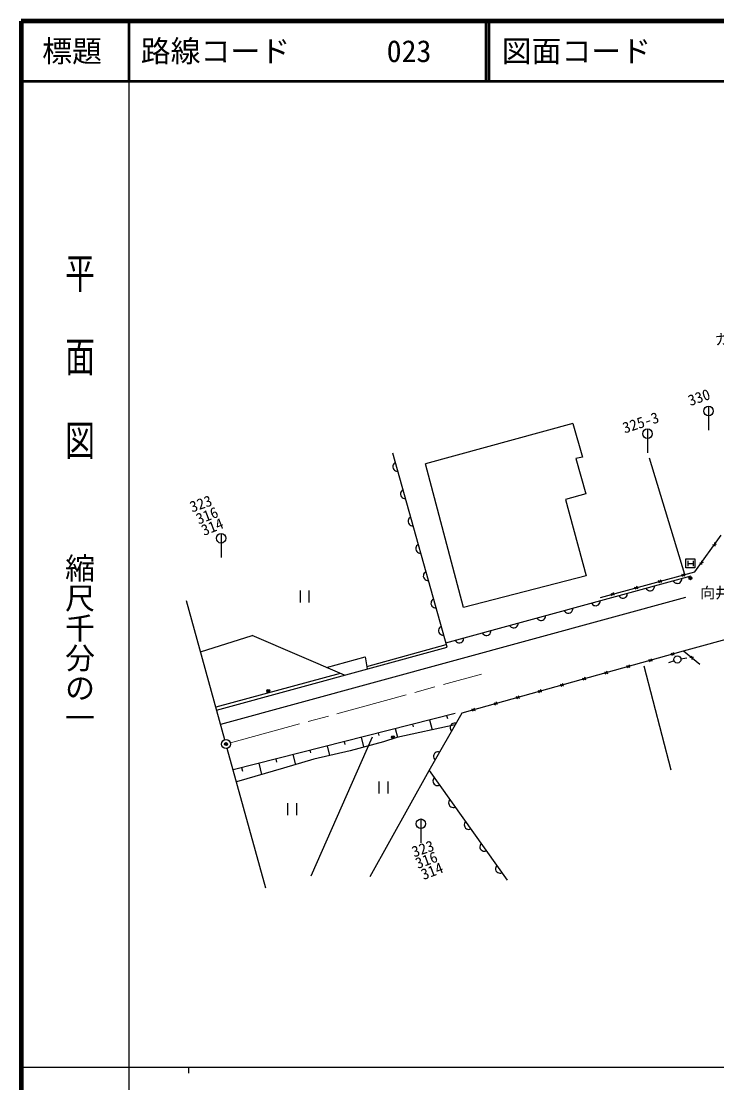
# Model space of a CAD drawing. Units: millimetres, scale not verified. Extents: x 40000 to 680000, y 20000 to 380000.
# Drawn here: x 40000 to 156370, y 202409 to 380000 of the extents above; entities that cross this region are included whole.
import ezdxf
from ezdxf.enums import TextEntityAlignment as Align

# ---------------------------------------------------------------- set-up
doc = ezdxf.new("R2010")
doc.units = ezdxf.units.MM
doc.header["$LTSCALE"] = 1000
doc.header["$PDMODE"] = 32
doc.header["$PDSIZE"] = 500
doc.linetypes.add('CHAIN', pattern=[18.5, 12, -1.5, 3.5, -1.5])
for name, color, linetype, lineweight in [('M-BGD', 7, 'Continuous', 25), ('M-BGD-EXST', 7, 'Continuous', 25), ('M-BMK', 2, 'CHAIN', 13), ('M-BMK-OTRS', 5, 'Continuous', 25), ('M-BMK-SRVR', 3, 'Continuous', 25), ('M-STR-HTXT', 7, 'Continuous', 13), ('M-STR-STR1', 1, 'Continuous', 25), ('M-STR-STRC', 7, 'Continuous', 25), ('M-TTL', 2, 'Continuous', 140), ('M-TTL-BAND', 7, 'Continuous', 25), ('M-TTL-LINE', 7, 'Continuous', 50)]:
    doc.layers.add(name, color=color, linetype=linetype, lineweight=lineweight)
doc.layers.add('M-OTRS', color=6, linetype='Continuous')
doc.layers.add('M-TTL-TXT', color=7, linetype='Continuous')
doc.styles.add('@ＭＳ ゴシック', font='')
doc.styles.add('ＭＳ ゴシック', font='')
doc.styles.get('@ＭＳ ゴシック').set_extended_font_data('@MS Gothic')
doc.styles.get('ＭＳ ゴシック').set_extended_font_data('MS Gothic')

msp = doc.modelspace()

# ---------------------------------------------------------------- linework, layer by layer
at = {"layer": 'M-BGD'}
for p, q in [((132285, 312722), (107637, 305943)), ((132285, 312722), (133893, 307074)), ((111239, 275267), (102159, 307755)), ((102169, 305603), (102159, 305414)), ((102215, 305772), (102169, 305603)), ((102319, 305957), (102215, 305772)), ((102439, 306084), (102319, 305957)), ((102596, 306190), (102439, 306084)), ((113992, 281902), (107637, 305943)), ((133893, 307074), (132795, 306838)), ((132795, 306838), (134482, 300955)), ((102159, 305414), (102224, 305183)), ((102224, 305183), (102330, 305025)), ((102330, 305025), (102457, 304905)), ((102457, 304905), (102642, 304801)), ((102642, 304801), (102811, 304755)), ((102811, 304755), (103000, 304745)), ((103447, 301028), (103438, 300839)), ((103438, 300839), (103502, 300608)), ((103493, 301197), (103447, 301028)), ((103598, 301382), (103493, 301197)), ((103502, 300608), (103609, 300451)), ((103718, 301509), (103598, 301382)), ((103609, 300451), (103736, 300330)), ((103875, 301615), (103718, 301509)), ((103736, 300330), (103921, 300226)), ((103921, 300226), (104089, 300180)), ((104089, 300180), (104279, 300171)), ((134482, 300955), (131069, 300014)), ((131069, 300014), (134520, 287201)), ((104772, 296622), (104726, 296454)), ((104876, 296807), (104772, 296622)), ((104996, 296934), (104876, 296807)), ((105154, 297040), (104996, 296934)), ((104726, 296454), (104716, 296264)), ((104716, 296264), (104781, 296033)), ((104781, 296033), (104887, 295876)), ((104887, 295876), (105014, 295755)), ((105014, 295755), (105199, 295651)), ((105199, 295651), (105368, 295605)), ((105368, 295605), (105557, 295596)), ((152722, 287887), (157127, 294031)), ((106004, 291879), (105995, 291689)), ((105995, 291689), (106060, 291458)), ((106051, 292047), (106004, 291879)), ((106155, 292232), (106051, 292047)), ((106060, 291458), (106166, 291301)), ((106275, 292359), (106155, 292232)), ((106166, 291301), (106293, 291181)), ((106432, 292465), (106275, 292359)), ((155718, 292409), (156334, 292582)), ((156009, 292815), (156043, 292176)), ((106293, 291181), (106478, 291076)), ((106478, 291076), (106646, 291030)), ((106646, 291030), (106836, 291021)), ((153515, 289336), (154132, 289510)), ((153807, 289743), (153840, 289103)), ((107554, 287784), (107433, 287657)), ((107711, 287891), (107554, 287784)), ((136939, 283619), (152722, 287887)), ((107283, 287304), (107274, 287114)), ((107274, 287114), (107338, 286883)), ((107329, 287473), (107283, 287304)), ((107433, 287657), (107329, 287473)), ((107338, 286883), (107444, 286726)), ((107444, 286726), (107571, 286606)), ((107571, 286606), (107756, 286502)), ((107756, 286502), (107925, 286455)), ((107925, 286455), (108114, 286446)), ((111028, 276021), (152094, 287214)), ((111028, 276021), (152094, 287214)), ((134520, 287201), (113992, 281902)), ((146510, 286414), (147097, 286159)), ((146992, 286545), (146614, 286028)), ((149089, 286395), (149195, 286237)), ((149089, 286395), (149195, 286237)), ((149195, 286237), (149321, 286116)), ((149195, 286237), (149321, 286116)), ((149321, 286116), (149505, 286011)), ((149321, 286116), (149505, 286011)), ((149505, 286011), (149673, 285963)), ((149505, 286011), (149673, 285963)), ((149673, 285963), (149863, 285953)), ((149673, 285963), (149863, 285953)), ((149863, 285953), (150094, 286016)), ((149863, 285953), (150094, 286016)), ((150094, 286016), (150252, 286121)), ((150094, 286016), (150252, 286121)), ((150252, 286121), (150373, 286247)), ((150252, 286121), (150373, 286247)), ((150373, 286247), (150479, 286432)), ((150373, 286247), (150479, 286432)), ((150456, 287481), (151043, 287226)), ((150479, 286432), (150526, 286600)), ((150479, 286432), (150526, 286600)), ((150526, 286600), (150537, 286789)), ((150526, 286600), (150537, 286789)), ((150938, 287612), (150560, 287095)), ((86651, 284769), (86651, 282769)), ((88171, 282769), (88171, 284769)), ((138618, 284281), (139205, 284025)), ((139101, 284411), (138722, 283894)), ((141400, 284113), (141411, 284302)), ((141400, 284113), (141411, 284302)), ((142564, 285347), (143151, 285092)), ((143047, 285478), (142668, 284961)), ((144526, 285151), (144632, 284993)), ((144526, 285151), (144632, 284993)), ((144632, 284993), (144758, 284872)), ((144632, 284993), (144758, 284872)), ((144758, 284872), (144942, 284767)), ((144758, 284872), (144942, 284767)), ((144942, 284767), (145110, 284720)), ((144942, 284767), (145110, 284720)), ((145110, 284720), (145300, 284709)), ((145110, 284720), (145300, 284709)), ((145300, 284709), (145531, 284772)), ((145300, 284709), (145531, 284772)), ((145531, 284772), (145689, 284877)), ((145531, 284772), (145689, 284877)), ((145689, 284877), (145810, 285004)), ((145689, 284877), (145810, 285004)), ((145810, 285004), (145916, 285188)), ((145810, 285004), (145916, 285188)), ((145916, 285188), (145963, 285356)), ((145916, 285188), (145963, 285356)), ((145963, 285356), (145974, 285546)), ((145963, 285356), (145974, 285546)), ((108561, 282729), (108552, 282539)), ((108552, 282539), (108617, 282308)), ((108608, 282898), (108561, 282729)), ((108712, 283082), (108608, 282898)), ((108832, 283210), (108712, 283082)), ((108989, 283316), (108832, 283210)), ((135401, 282664), (135506, 282506)), ((135401, 282664), (135506, 282506)), ((135506, 282506), (135632, 282385)), ((135506, 282506), (135632, 282385)), ((135632, 282385), (135816, 282280)), ((135632, 282385), (135816, 282280)), ((136406, 282285), (136563, 282390)), ((136406, 282285), (136563, 282390)), ((136563, 282390), (136685, 282516)), ((136563, 282390), (136685, 282516)), ((136685, 282516), (136790, 282701)), ((136685, 282516), (136790, 282701)), ((136790, 282701), (136837, 282869)), ((136790, 282701), (136837, 282869)), ((136837, 282869), (136848, 283058)), ((136837, 282869), (136848, 283058)), ((139963, 283908), (140069, 283750)), ((139963, 283908), (140069, 283750)), ((140069, 283750), (140195, 283629)), ((140069, 283750), (140195, 283629)), ((140195, 283629), (140379, 283523)), ((140195, 283629), (140379, 283523)), ((140379, 283523), (140548, 283476)), ((140379, 283523), (140548, 283476)), ((140548, 283476), (140737, 283465)), ((140548, 283476), (140737, 283465)), ((140737, 283465), (140969, 283529)), ((140737, 283465), (140969, 283529)), ((140969, 283529), (141126, 283634)), ((140969, 283529), (141126, 283634)), ((141126, 283634), (141247, 283760)), ((141126, 283634), (141247, 283760)), ((141247, 283760), (141353, 283944)), ((141247, 283760), (141353, 283944)), ((141353, 283944), (141400, 284113)), ((141353, 283944), (141400, 284113)), ((108617, 282308), (108723, 282151)), ((108723, 282151), (108850, 282031)), ((108850, 282031), (109035, 281927)), ((109035, 281927), (109204, 281880)), ((109204, 281880), (109393, 281871)), ((130838, 281420), (130943, 281262)), ((130838, 281420), (130943, 281262)), ((130943, 281262), (131069, 281141)), ((130943, 281262), (131069, 281141)), ((131069, 281141), (131253, 281036)), ((131069, 281141), (131253, 281036)), ((131253, 281036), (131422, 280989)), ((131253, 281036), (131422, 280989)), ((131422, 280989), (131611, 280978)), ((131422, 280989), (131611, 280978)), ((131611, 280978), (131843, 281041)), ((131611, 280978), (131843, 281041)), ((131843, 281041), (132001, 281146)), ((131843, 281041), (132001, 281146)), ((132001, 281146), (132122, 281273)), ((132001, 281146), (132122, 281273)), ((132122, 281273), (132227, 281457)), ((132122, 281273), (132227, 281457)), ((132227, 281457), (132274, 281625)), ((132227, 281457), (132274, 281625)), ((132274, 281625), (132285, 281815)), ((132274, 281625), (132285, 281815)), ((135816, 282280), (135985, 282232)), ((135816, 282280), (135985, 282232)), ((135985, 282232), (136174, 282222)), ((135985, 282232), (136174, 282222)), ((136174, 282222), (136406, 282285)), ((136174, 282222), (136406, 282285)), ((121712, 278933), (121817, 278775)), ((121712, 278933), (121817, 278775)), ((122996, 278785), (123101, 278970)), ((122996, 278785), (123101, 278970)), ((123101, 278970), (123148, 279138)), ((123101, 278970), (123148, 279138)), ((123148, 279138), (123159, 279327)), ((123148, 279138), (123159, 279327)), ((126275, 280177), (126380, 280019)), ((126275, 280177), (126380, 280019)), ((126380, 280019), (126506, 279898)), ((126380, 280019), (126506, 279898)), ((126506, 279898), (126690, 279792)), ((126506, 279898), (126690, 279792)), ((126690, 279792), (126859, 279745)), ((126690, 279792), (126859, 279745)), ((126859, 279745), (127048, 279734)), ((126859, 279745), (127048, 279734)), ((127048, 279734), (127280, 279798)), ((127048, 279734), (127280, 279798)), ((127280, 279798), (127438, 279903)), ((127280, 279798), (127438, 279903)), ((127438, 279903), (127559, 280029)), ((127438, 279903), (127559, 280029)), ((127559, 280029), (127664, 280213)), ((127559, 280029), (127664, 280213)), ((127664, 280213), (127711, 280382)), ((127664, 280213), (127711, 280382)), ((127711, 280382), (127722, 280571)), ((127711, 280382), (127722, 280571)), ((70009, 274484), (78641, 277239)), ((94086, 270595), (78641, 277239)), ((109840, 278154), (109831, 277965)), ((109831, 277965), (109895, 277733)), ((109886, 278323), (109840, 278154)), ((109990, 278508), (109886, 278323)), ((109895, 277733), (110002, 277576)), ((110111, 278635), (109990, 278508)), ((110002, 277576), (110129, 277456)), ((110268, 278741), (110111, 278635)), ((110129, 277456), (110313, 277352)), ((110313, 277352), (110482, 277306)), ((110482, 277306), (110672, 277296)), ((117149, 277689), (117254, 277531)), ((117149, 277689), (117254, 277531)), ((117254, 277531), (117380, 277410)), ((117254, 277531), (117380, 277410)), ((117380, 277410), (117564, 277305)), ((117380, 277410), (117564, 277305)), ((117564, 277305), (117733, 277258)), ((117564, 277305), (117733, 277258)), ((117733, 277258), (117922, 277247)), ((117733, 277258), (117922, 277247)), ((117922, 277247), (118154, 277310)), ((117922, 277247), (118154, 277310)), ((118154, 277310), (118312, 277415)), ((118154, 277310), (118312, 277415)), ((118312, 277415), (118433, 277542)), ((118312, 277415), (118433, 277542)), ((118433, 277542), (118538, 277726)), ((118433, 277542), (118538, 277726)), ((118538, 277726), (118585, 277894)), ((118538, 277726), (118585, 277894)), ((118585, 277894), (118596, 278084)), ((118585, 277894), (118596, 278084)), ((121817, 278775), (121943, 278654)), ((121817, 278775), (121943, 278654)), ((121943, 278654), (122127, 278549)), ((121943, 278654), (122127, 278549)), ((122127, 278549), (122296, 278501)), ((122127, 278549), (122296, 278501)), ((122296, 278501), (122485, 278491)), ((122296, 278501), (122485, 278491)), ((122485, 278491), (122717, 278554)), ((122485, 278491), (122717, 278554)), ((122717, 278554), (122875, 278659)), ((122717, 278554), (122875, 278659)), ((122875, 278659), (122996, 278785)), ((122875, 278659), (122996, 278785)), ((150810, 274646), (160463, 277299)), ((72690, 264767), (111239, 275267)), ((97833, 272040), (111109, 275731)), ((112586, 276446), (112691, 276288)), ((112586, 276446), (112691, 276288)), ((112691, 276288), (112817, 276167)), ((112691, 276288), (112817, 276167)), ((112817, 276167), (113002, 276061)), ((112817, 276167), (113002, 276061)), ((113002, 276061), (113170, 276014)), ((113002, 276061), (113170, 276014)), ((113170, 276014), (113359, 276003)), ((113170, 276014), (113359, 276003)), ((113359, 276003), (113591, 276067)), ((113359, 276003), (113591, 276067)), ((113591, 276067), (113749, 276172)), ((113591, 276067), (113749, 276172)), ((113749, 276172), (113870, 276298)), ((113749, 276172), (113870, 276298)), ((113870, 276298), (113975, 276482)), ((113870, 276298), (113975, 276482)), ((113975, 276482), (114023, 276651)), ((113975, 276482), (114023, 276651)), ((114023, 276651), (114033, 276840)), ((114023, 276651), (114033, 276840)), ((91083, 271887), (97546, 273683)), ((97546, 273683), (97904, 271635)), ((113788, 264314), (150810, 274646)), ((148665, 274255), (149254, 274004)), ((149146, 274389), (148772, 273870)), ((150370, 273337), (151354, 273516)), ((150810, 274646), (153542, 272437)), ((152496, 273540), (151856, 273543)), ((152107, 273854), (152245, 273229)), ((141260, 272189), (141849, 271938)), ((141742, 272323), (141368, 271803)), ((144168, 272142), (148690, 254740)), ((144962, 273222), (145551, 272971)), ((145444, 273356), (145070, 272836)), ((149223, 273007), (148295, 272635)), ((93367, 270904), (72556, 265253)), ((133856, 270122), (134445, 269871)), ((134337, 270257), (133963, 269737)), ((137558, 271155), (138147, 270905)), ((138039, 271290), (137665, 270770)), ((126933, 268190), (126559, 267671)), ((130153, 269089), (130743, 268838)), ((130635, 269223), (130261, 268704)), ((122749, 267023), (123338, 266772)), ((123230, 267157), (122856, 266637)), ((126451, 268056), (127040, 267805)), ((115344, 264956), (115934, 264706)), ((115826, 265091), (115452, 264571)), ((119047, 265990), (119636, 265739)), ((119528, 266124), (119154, 265604)), ((75447, 254796), (112583, 264225)), ((108233, 254645), (113788, 264314)), ((108298, 263137), (108726, 261452)), ((111155, 263862), (111292, 263323)), ((102585, 261686), (102956, 260224)), ((112620, 262281), (102831, 260198)), ((105442, 262412), (105562, 261940)), ((111793, 262107), (111756, 261921)), ((111756, 261921), (111759, 261746)), ((111759, 261746), (111814, 261541)), ((111913, 262315), (111793, 262107)), ((111814, 261541), (111899, 261388)), ((111899, 261388), (112026, 261247)), ((112054, 262441), (111913, 262315)), ((112207, 262526), (112054, 262441)), ((112412, 262582), (112207, 262526)), ((112587, 262585), (112412, 262582)), ((112773, 262547), (112587, 262585)), ((98699, 260220), (88463, 236971)), ((94015, 259511), (94145, 259000)), ((100617, 259444), (95011, 257937)), ((96872, 260236), (97289, 258595)), ((99729, 260961), (99846, 260497)), ((102831, 260198), (100617, 259444)), ((88302, 258060), (88422, 257588)), ((95011, 257937), (88982, 256570)), ((91159, 258785), (91572, 257157)), ((109277, 257606), (109135, 257480)), ((109430, 257691), (109277, 257606)), ((109635, 257747), (109430, 257691)), ((109810, 257750), (109635, 257747)), ((109995, 257713), (109810, 257750)), ((79732, 255884), (80220, 253963)), ((82589, 256609), (82729, 256059)), ((88982, 256570), (83894, 255016)), ((85446, 257335), (85880, 255623)), ((109016, 257272), (108978, 257086)), ((108978, 257086), (108982, 256911)), ((108982, 256911), (109037, 256706)), ((109135, 257480), (109016, 257272)), ((109037, 256706), (109122, 256554)), ((109122, 256554), (109248, 256412)), ((83894, 255016), (76013, 252756)), ((76876, 255159), (77029, 254556)), ((98375, 236918), (108233, 254645)), ((108233, 254645), (121319, 236319)), ((99850, 252815), (99850, 250815)), ((101370, 250815), (101370, 252815)), ((108925, 253109), (108890, 252899)), ((108890, 252899), (108904, 252725)), ((108904, 252725), (108959, 252544)), ((108994, 253269), (108925, 253109)), ((108959, 252544), (109099, 252348)), ((109106, 253423), (108994, 253269)), ((109099, 252348), (109252, 252237)), ((109252, 252237), (109413, 252167)), ((109796, 252146), (109978, 252202)), ((109413, 252167), (109622, 252132)), ((109622, 252132), (109796, 252146)), ((84567, 249168), (84567, 247168)), ((86087, 247168), (86087, 249168)), ((111542, 249444), (111507, 249234)), ((111507, 249234), (111521, 249060)), ((111521, 249060), (111577, 248879)), ((111612, 249604), (111542, 249444)), ((111577, 248879), (111716, 248683)), ((111723, 249757), (111612, 249604)), ((111716, 248683), (111869, 248572)), ((111869, 248572), (112030, 248502)), ((112030, 248502), (112239, 248467)), ((112239, 248467), (112414, 248481)), ((112414, 248481), (112595, 248537)), ((114159, 245778), (114124, 245569)), ((114124, 245569), (114138, 245395)), ((114138, 245395), (114194, 245213)), ((114229, 245939), (114159, 245778)), ((114194, 245213), (114333, 245018)), ((114340, 246092), (114229, 245939)), ((114333, 245018), (114487, 244906)), ((114487, 244906), (114647, 244837)), ((114647, 244837), (114856, 244802)), ((114856, 244802), (115031, 244816)), ((115031, 244816), (115212, 244872)), ((116776, 242113), (116741, 241904)), ((116741, 241904), (116755, 241730)), ((116755, 241730), (116811, 241548)), ((116846, 242274), (116776, 242113)), ((116811, 241548), (116950, 241353)), ((116958, 242427), (116846, 242274)), ((116950, 241353), (117104, 241241)), ((117104, 241241), (117264, 241172)), ((117264, 241172), (117473, 241137)), ((117473, 241137), (117648, 241151)), ((117648, 241151), (117829, 241206)), ((119393, 238448), (119358, 238239)), ((119358, 238239), (119372, 238064)), ((119372, 238064), (119428, 237883)), ((119463, 238608), (119393, 238448)), ((119575, 238762), (119463, 238608)), ((119428, 237883), (119568, 237688)), ((119568, 237688), (119721, 237576)), ((119721, 237576), (119881, 237506)), ((119881, 237506), (120091, 237471)), ((120091, 237471), (120265, 237485)), ((120265, 237485), (120446, 237541))]:
    msp.add_line(p, q, dxfattribs=at)
for centre, radius in [((149780, 273229), 600), ((102180, 260220), 250), ((102180, 260220), 150), ((102180, 260220), 50)]:
    msp.add_circle(centre, radius, dxfattribs=at)
at = {"layer": 'M-BGD-EXST'}
for p, q in [((151208, 288548), (151208, 290048)), ((151208, 290048), (152708, 290048)), ((151508, 289748), (151508, 288848)), ((152408, 289748), (152408, 288848)), ((152708, 290048), (152708, 288548)), ((152708, 288548), (151208, 288548)), ((151508, 289298), (152408, 289298))]:
    msp.add_line(p, q, dxfattribs=at)
at = {"layer": 'M-BMK'}
msp.add_line((74986, 259268), (116979, 270777), dxfattribs=at)
at = {"layer": 'M-BMK-OTRS'}
for p, q in [((74063, 259793), (67649, 283038)), ((80951, 234945), (74463, 258347))]:
    msp.add_line(p, q, dxfattribs=at)
at = {"layer": 'M-BMK-SRVR'}
for radius in [750, 30]:
    msp.add_circle((74262, 259070), radius, dxfattribs=at)
at = {"layer": 'M-OTRS'}
msp.add_point((74262, 259070), dxfattribs=at)
at = {"layer": 'M-STR-STRC'}
for p, q in [((154994, 315586), (154994, 311586)), ((144778, 311799), (144778, 307799)), ((151046, 287434), (145129, 306901)), ((73445, 294301), (73445, 290301)), ((151128, 283600), (73359, 262346)), ((106864, 246539), (106864, 242539))]:
    msp.add_line(p, q, dxfattribs=at)
for centre, radius in [((154994, 314786), 800), ((144778, 310999), 800), ((73445, 293501), 800), ((151968, 286817), 250), ((151968, 286817), 150), ((151968, 286817), 50), ((81325, 267951), 250), ((81325, 267951), 150), ((81325, 267951), 50), ((106864, 245739), 800)]:
    msp.add_circle(centre, radius, dxfattribs=at)
at = {"layer": 'M-TTL'}
for p, q in [((40000, 380000), (40000, 20000)), ((680000, 380000), (40000, 380000))]:
    msp.add_line(p, q, dxfattribs=at)
at = {"layer": 'M-TTL-BAND'}
for p, q in [((58000, 370000), (58000, 20000)), ((40000, 205000), (579000, 205000)), ((68000, 205000), (68000, 204000))]:
    msp.add_line(p, q, dxfattribs=at)
at = {"layer": 'M-TTL-LINE'}
for p, q in [((58000, 380000), (58000, 370000)), ((117750, 380000), (117750, 370000)), ((118250, 380000), (118250, 370000)), ((40000, 370000), (680000, 370000))]:
    msp.add_line(p, q, dxfattribs=at)

# ---------------------------------------------------------------- texts
at = {"layer": 'M-STR-HTXT', "style": 'ＭＳ ゴシック'}
msp.add_text('ガードレール', height=1833, rotation=5.2, dxfattribs=at).set_placement((156209, 325281), align=Align.BOTTOM_LEFT)
at = {"layer": 'M-STR-STR1', "style": 'ＭＳ ゴシック'}
msp.add_text('向井原橋', height=1833, dxfattribs=at).set_placement((153597, 282910), align=Align.BOTTOM_LEFT)
at = {"layer": 'M-STR-STRC', "style": 'ＭＳ ゴシック'}
for s, rotation, p in [('330', 19.3, (152120, 315085)), ('325-3', 18, (141123, 310504)), ('323', 19.3, (68766, 297287)), ('316', 21.1, (69862, 295271)), ('314', 21.7, (70770, 293373)), ('323', 18.9, (105897, 239581)), ('316', 20.2, (106532, 237654)), ('314', 21, (107501, 235799))]:
    msp.add_text(s, height=1833, rotation=rotation, dxfattribs=at).set_placement(p, align=Align.BOTTOM_LEFT)
at = {"layer": 'M-TTL-BAND', "style": '@ＭＳ ゴシック', "width": 1.4}
msp.add_text('平  面  図', height=3666, rotation=270, dxfattribs=at).set_placement((49777, 306475), align=Align.MIDDLE_RIGHT)
at = {"layer": 'M-TTL-BAND', "style": '@ＭＳ ゴシック'}
msp.add_text('縮尺千分の一', height=3666, rotation=270, dxfattribs=at).set_placement((49777, 261030), align=Align.MIDDLE_RIGHT)
at = {"layer": 'M-TTL-TXT', "style": 'ＭＳ ゴシック'}
msp.add_text('標題', height=3666, dxfattribs=at).set_placement((48500, 375000), align=Align.MIDDLE_CENTER)
for s, p in [('路線コード', (60000, 375000)), ('023', (101142, 375000)), ('図面コード', (120380, 375000))]:
    msp.add_text(s, height=3666, dxfattribs=at).set_placement(p, align=Align.MIDDLE_LEFT)

doc.saveas('drawing.dxf')
